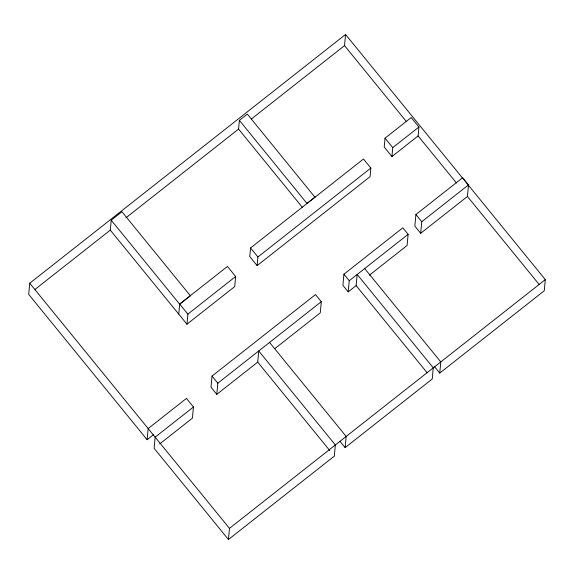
<?xml version="1.0" encoding="UTF-8"?>
<svg xmlns="http://www.w3.org/2000/svg" width="574" height="574" viewBox="0 0 574 574"><rect width="100%" height="100%" fill="white"/><g stroke="black" fill="none" stroke-linecap="round" stroke-linejoin="round"><path stroke-width="0.86" d="M462.651 177.71L468.506 184.9L467.437 196.473L420.692 233.288L414.837 226.099L415.906 214.525L462.651 177.71L462.608 178.127L345.562 34.476L29.733 283.24L28.7 294.39L147.123 439.72L153.387 434.783M178.751 314.136L179.684 304.055L227.44 266.444L235.649 276.51L234.716 286.591L186.959 324.21L110.294 230.124L111.22 220.186L121.925 211.749L190.381 295.761L179.669 304.198L111.22 220.186M147.123 439.72L148.157 428.57L186.45 398.406L193.452 406.995L192.419 418.152L159.694 443.924M186.959 324.21L187.892 314.129L179.684 304.055M274.824 348.633L320.27 312.844L321.304 301.687L315.513 294.577L212.036 376.078L211.002 387.235L216.8 394.345L257.712 362.115L258.745 350.965L335.352 444.979L334.312 456.129L228.438 539.524L154.119 448.316L155.152 437.158L193.452 406.995M302.283 207.264L238.576 129.078L239.387 120.353L247.322 114.104L314.961 197.234M216.8 394.345L217.833 383.188L212.036 376.078M250.565 247.954L249.762 256.578L257.123 265.618L370.058 176.663L370.861 168.038L363.5 159.005L250.565 247.954L257.927 256.994L257.123 265.618M228.438 539.524L229.478 528.367L29.733 283.24M307.033 203.483L239.387 120.353M406.442 121.616L344.522 45.633L345.562 34.476M369.254 275.283L407.081 245.493L408.114 234.336L402.805 227.821L343.934 274.193L342.9 285.343L348.21 291.857L356.138 285.615L357.172 274.465L433.27 367.848L432.236 379.005L345.139 447.605L340.066 441.384M348.21 291.857L349.25 280.708L343.934 274.193M345.139 447.605L346.172 436.448L269.565 342.441M385.039 138.162L384.207 147.066L391.934 156.544L418.102 135.93L418.927 127.026L411.206 117.548L385.039 138.162L392.76 147.64L391.934 156.544M420.692 233.288L421.768 221.722L415.906 214.525M463.677 179.432L545.3 279.61L544.267 290.76L439.749 373.086L440.782 361.936L364.684 268.546M35.028 289.404L110.294 230.124M125.928 217.811L238.576 129.078M251.412 118.976L344.522 45.633M307.04 203.375L314.968 197.126M392.76 147.64L418.927 127.026M257.927 256.994L370.861 168.038M187.892 314.129L235.649 276.51M421.768 221.722L468.506 184.9M217.833 383.188L321.304 301.687M349.25 280.708L408.114 234.336M229.478 528.367L545.3 279.61M418.102 135.93L456.495 183.041M467.437 196.473L539.18 284.517M434.109 366.169L439.749 373.086M356.138 285.615L427.164 372.777M257.712 362.115L329.806 450.597"/></g></svg>
